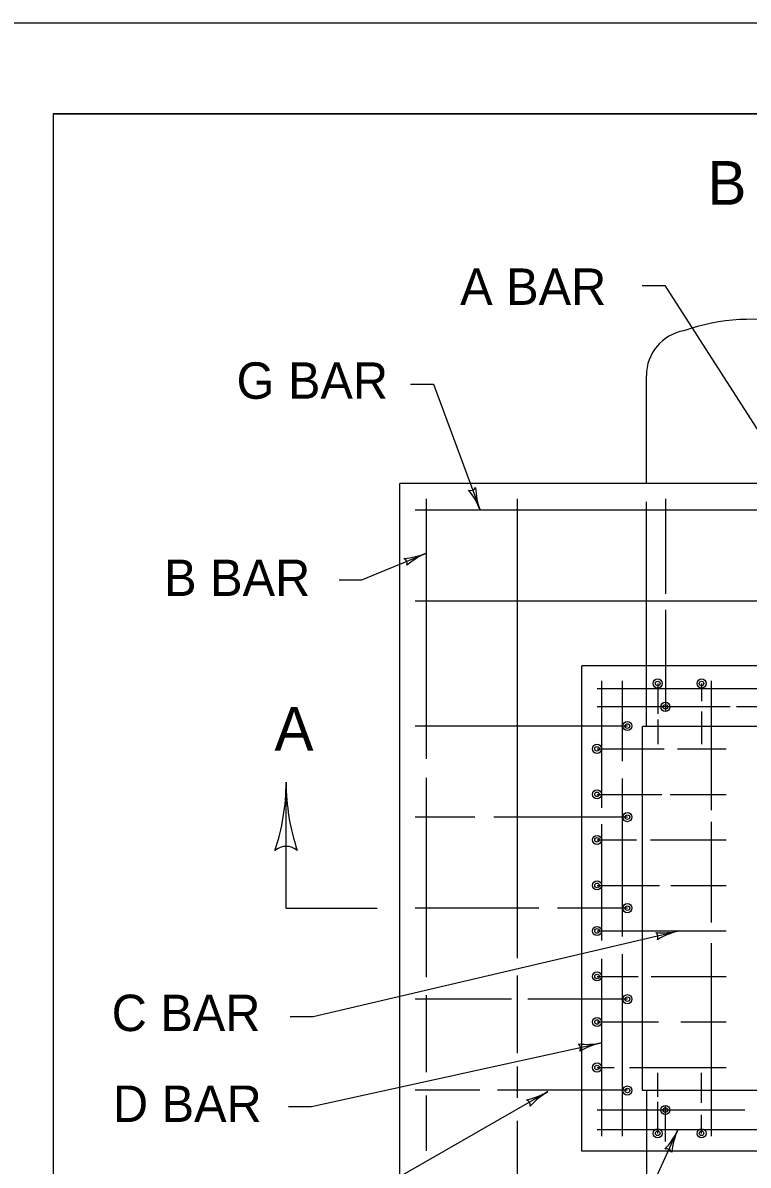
# Model space of a CAD drawing. Extents: x 997.6 to 1036.7, y 998.9 to 1022.9.
# Drawn here: x 1006.83 to 1010.82, y 1015.73 to 1022 of the extents above; entities that cross this region are included whole.
import ezdxf

# ---------------------------------------------------------------- set-up
doc = ezdxf.new("R2010")
doc.units = 0
for name, color, linetype in [('Level 1', 7, 'Continuous'), ('Level 10', 7, 'Continuous'), ('Level 11', 7, 'Continuous'), ('Level 14', 7, 'Continuous')]:
    doc.layers.add(name, color=color, linetype=linetype)

msp = doc.modelspace()

# ---------------------------------------------------------------- linework, layer by layer
at = {"layer": 'Level 1'}
for p, q in [((1010.2344, 1020.5577), (1010.3594, 1020.5577)), ((1010.3594, 1020.5577), (1011.3622, 1018.9933)), ((1008.9631, 1020.0162), (1009.0881, 1020.0162)), ((1009.0881, 1020.0162), (1009.3443, 1019.3236)), ((1010.258, 1019.4694), (1010.258, 1020.061)), ((1008.9038, 1014.8028), (1008.9038, 1019.4694)), ((1014.3205, 1019.4694), (1008.9038, 1019.4694)), ((1009.0497, 1017.9579), (1009.0497, 1019.3861)), ((1009.5497, 1016.8626), (1009.5497, 1019.3861)), ((1010.3622, 1019.3861), (1010.3622, 1018.8645)), ((1011.0808, 1019.3236), (1008.9872, 1019.3236)), ((1010.258, 1018.1361), (1010.258, 1019.3696)), ((1008.6958, 1018.9411), (1009.0497, 1019.0875)), ((1008.5708, 1018.9411), (1008.6958, 1018.9411)), ((1011.5839, 1018.8236), (1008.9872, 1018.8236)), ((1010.3622, 1018.7755), (1010.3622, 1018.2194)), ((1013.3205, 1018.4694), (1009.9038, 1018.4694)), ((1009.9038, 1015.8028), (1009.9038, 1018.4694)), ((1010.013, 1017.6879), (1010.013, 1018.3861)), ((1010.127, 1017.9456), (1010.127, 1018.3861)), ((1010.3205, 1018.3715), (1010.3205, 1018.2048)), ((1010.5613, 1018.3715), (1010.5613, 1018.2754)), ((1010.615, 1017.6757), (1010.615, 1018.3861)), ((1010.9918, 1018.3423), (1009.9872, 1018.3423)), ((1010.7188, 1018.2438), (1009.9872, 1018.2438)), ((1011.5502, 1018.2438), (1010.7525, 1018.2438)), ((1010.5613, 1018.2172), (1010.5613, 1018.0382)), ((1010.1538, 1018.1377), (1008.9872, 1018.1377)), ((1012.9872, 1018.1361), (1010.2372, 1018.1361)), ((1010.2372, 1016.1361), (1010.2372, 1018.1361)), ((1010.3205, 1018.1742), (1010.3205, 1018.0382)), ((1009.9872, 1018.0127), (1010.3549, 1018.0127)), ((1010.4286, 1018.0127), (1010.6955, 1018.0127)), ((1008.2788, 1017.1361), (1008.2788, 1017.8288)), ((1009.0497, 1016.7583), (1009.0497, 1017.8536)), ((1010.127, 1016.9823), (1010.127, 1017.8505)), ((1009.9872, 1017.7627), (1010.3427, 1017.7627)), ((1010.3887, 1017.7627), (1010.6955, 1017.7627)), ((1009.3148, 1017.6377), (1008.9872, 1017.6377)), ((1010.1538, 1017.6377), (1009.4192, 1017.6377)), ((1010.013, 1016.9608), (1010.013, 1017.5989)), ((1010.615, 1017.0589), (1010.615, 1017.6112)), ((1009.9872, 1017.5127), (1010.2046, 1017.5127)), ((1010.2813, 1017.5127), (1010.6955, 1017.5127)), ((1009.9872, 1017.2627), (1010.3304, 1017.2627)), ((1010.3918, 1017.2627), (1010.6955, 1017.2627)), ((1008.7788, 1017.1361), (1008.2788, 1017.1361)), ((1009.6677, 1017.1377), (1008.9872, 1017.1377)), ((1010.1538, 1017.1377), (1009.7689, 1017.1377)), ((1008.427, 1016.5423), (1010.4356, 1017.0127)), ((1009.9872, 1017.0127), (1010.6955, 1017.0127)), ((1010.615, 1015.8861), (1010.615, 1016.9454)), ((1010.127, 1015.8861), (1010.127, 1016.8841)), ((1010.013, 1015.8861), (1010.013, 1016.8595)), ((1009.5497, 1016.341), (1009.5497, 1016.7675)), ((1009.9872, 1016.7627), (1010.2138, 1016.7627)), ((1010.2844, 1016.7627), (1010.6955, 1016.7627)), ((1009.5173, 1016.6377), (1008.9872, 1016.6377)), ((1009.0497, 1016.237), (1009.0497, 1016.6601)), ((1010.1538, 1016.6377), (1009.6063, 1016.6377)), ((1008.302, 1016.5423), (1008.427, 1016.5423)), ((1009.9872, 1016.5127), (1010.3243, 1016.5127)), ((1010.447, 1016.5127), (1010.6955, 1016.5127)), ((1008.4176, 1016.0487), (1010.011, 1016.3987)), ((1009.5497, 1016.0958), (1009.5497, 1016.2674)), ((1009.9872, 1016.2627), (1010.0819, 1016.2627)), ((1010.1648, 1016.2627), (1010.6955, 1016.2627)), ((1010.3205, 1016.1014), (1010.3205, 1016.234)), ((1010.5613, 1016.0677), (1010.5613, 1016.234)), ((1008.6363, 1015.5113), (1009.7173, 1016.1299)), ((1009.3425, 1016.1377), (1008.9872, 1016.1377)), ((1010.1538, 1016.1377), (1009.4407, 1016.1377)), ((1012.9872, 1016.1361), (1010.2372, 1016.1361)), ((1010.258, 1016.1361), (1010.258, 1014.8594)), ((1008.2926, 1016.0487), (1008.4176, 1016.0487)), ((1009.0497, 1015.8044), (1009.0497, 1016.1082)), ((1010.3205, 1015.9007), (1010.3205, 1016.0738)), ((1010.3622, 1015.8566), (1010.3622, 1016.0528)), ((1010.7983, 1016.0284), (1009.9872, 1016.0284)), ((1010.5613, 1015.9007), (1010.5613, 1016.0033)), ((1009.5497, 1014.8861), (1009.5497, 1015.9701)), ((1009.5673, 1014.0116), (1010.4308, 1015.9199)), ((1011.0959, 1015.9199), (1009.9872, 1015.9199)), ((1013.3205, 1015.8028), (1009.9038, 1015.8028))]:
    msp.add_line(p, q, dxfattribs=at)
for centre, radius in [((1010.3205, 1018.3715), 0.025), ((1010.3205, 1018.3715), 0.0125), ((1010.5612, 1018.3715), 0.025), ((1010.5612, 1018.3715), 0.0125), ((1010.3626, 1018.2435), 0.025), ((1010.3626, 1018.2435), 0.0125), ((1010.1538, 1018.1376), 0.025), ((1010.1538, 1018.1376), 0.0125), ((1009.9871, 1018.0126), 0.025), ((1009.9871, 1018.0126), 0.0125), ((1009.9871, 1017.7626), 0.025), ((1009.9871, 1017.7626), 0.0125), ((1010.1538, 1017.6376), 0.025), ((1010.1538, 1017.6376), 0.0125), ((1009.9871, 1017.5126), 0.025), ((1009.9871, 1017.5126), 0.0125), ((1009.9871, 1017.2626), 0.025), ((1009.9871, 1017.2626), 0.0125), ((1010.1538, 1017.1376), 0.025), ((1010.1538, 1017.1376), 0.0125), ((1009.9871, 1017.0126), 0.025), ((1009.9871, 1017.0126), 0.0125), ((1009.9871, 1016.7626), 0.025), ((1009.9871, 1016.7626), 0.0125), ((1010.1538, 1016.6376), 0.025), ((1010.1538, 1016.6376), 0.0125), ((1009.9871, 1016.5126), 0.025), ((1009.9871, 1016.5126), 0.0125), ((1009.9871, 1016.2626), 0.025), ((1009.9871, 1016.2626), 0.0125), ((1010.1538, 1016.136), 0.025), ((1010.1538, 1016.136), 0.0125), ((1010.3626, 1016.0286), 0.025), ((1010.3626, 1016.0286), 0.0125), ((1010.3205, 1015.9007), 0.025), ((1010.5612, 1015.9007), 0.025), ((1010.3205, 1015.9007), 0.0125), ((1010.5612, 1015.9007), 0.0125)]:
    msp.add_circle(centre, radius, dxfattribs=at)
for centre, radius, start, end in [((1010.8346, 1019.2434), 1.1283, 46.43487, 109.14615), ((1010.508, 1020.0631), 0.25, 100.02929, 180), ((1009.2928, 1019.4629), 0.0312, 249.07258, 331.18928), ((1009.7106, 1019.4591), 0.3906, 181.64514, 200.29188), ((1008.9779, 1019.1881), 0.3906, 20.29799, 38.96677), ((1008.9779, 1019.1881), 0.3906, 20.28576, 20.29799), ((1008.9003, 1019.4485), 0.3906, 273.82222, 292.46895), ((1009.199, 1018.7265), 0.3906, 112.47506, 131.14385), ((1009.199, 1018.7265), 0.3906, 112.46284, 112.47506), ((1008.9124, 1019.0308), 0.0312, 341.24966, 63.36636), ((1007.107, 1017.8288), 1.1719, 341.34716, 359.99389), ((1009.4507, 1017.8288), 1.1719, 179.98778, 180), ((1009.4507, 1017.8288), 1.1719, 180, 198.66878), ((1008.2787, 1017.3831), 0.0938, 48.7746, 130.89129), ((1010.3465, 1017.393), 0.3906, 264.52844, 283.17517), ((1010.2909, 1016.9788), 0.0312, 331.95588, 54.07257), ((1010.5247, 1016.6323), 0.3906, 103.18128, 121.85006), ((1010.5247, 1016.6323), 0.3906, 103.16906, 103.18128), ((1009.9272, 1016.7802), 0.3906, 263.73566, 282.38239), ((1009.8659, 1016.3668), 0.0312, 331.16309, 53.27979), ((1010.0948, 1016.0171), 0.3906, 102.3885, 121.05728), ((1010.0948, 1016.0171), 0.3906, 102.37627, 102.3885), ((1009.5232, 1016.469), 0.3906, 281.12866, 299.77539), ((1009.9113, 1015.7909), 0.3906, 119.7815, 138.45028), ((1009.9113, 1015.7909), 0.3906, 119.76927, 119.7815), ((1009.5883, 1016.0562), 0.0312, 348.55609, 70.67279), ((1010.0749, 1016.0809), 0.3906, 317.003, 335.64973), ((1010.7866, 1015.7589), 0.3906, 155.65584, 174.32463), ((1010.7866, 1015.7589), 0.3906, 155.64362, 155.65584), ((1010.3695, 1015.7846), 0.0312, 24.43044, 106.54714)]:
    msp.add_arc(centre, radius, start, end, dxfattribs=at)
at = {"layer": 'Level 10'}
for q in [(1035.5, 1021.5), (1007, 1000.5)]:
    msp.add_line((1007, 1021.5), q, dxfattribs=at)
at = {"layer": 'Level 11'}
msp.add_lwpolyline([(1007, 1000.5), (1035.5, 1000.5), (1035.5, 1021.5), (1007, 1021.5)], close=True, dxfattribs=at)
at = {"layer": 'Level 14'}
msp.add_line((1000, 1022), (1036, 1022), dxfattribs=at)

# ---------------------------------------------------------------- texts
at = {"layer": 'Level 1'}
for s, height, p in [('B', 0.24, (1010.5935, 1021.001)), ('A BAR', 0.2, (1009.235, 1020.4511)), ('G BAR', 0.2, (1008.0068, 1019.9353)), ('B BAR', 0.2, (1007.6088, 1018.8522)), ('A', 0.24, (1008.2152, 1018.0032)), ('C BAR', 0.2, (1007.3206, 1016.4625)), ('D BAR', 0.2, (1007.3276, 1015.9634))]:
    msp.add_text(s, height=height, dxfattribs=at).set_placement(p)

doc.saveas('drawing.dxf')
